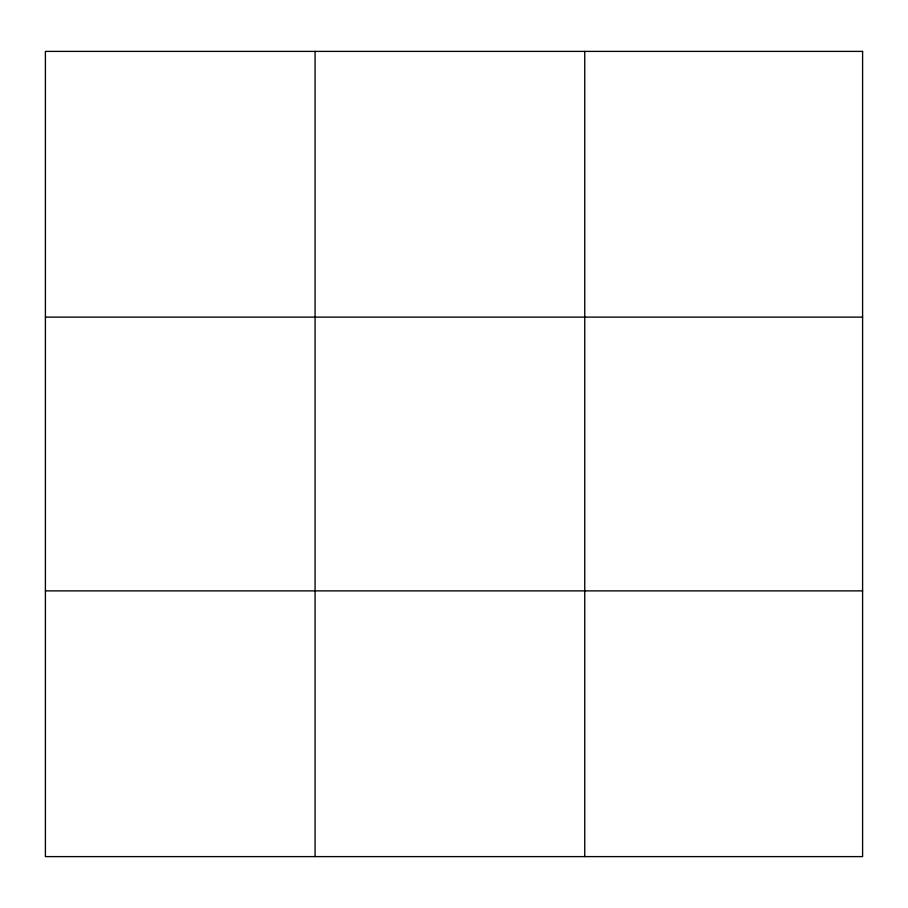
<?xml version="1.0" encoding="UTF-8"?>
<svg xmlns="http://www.w3.org/2000/svg" width="908" height="908" viewBox="0 0 908 908"><rect width="100%" height="100%" fill="white"/><g stroke="black" fill="none" stroke-linecap="round" stroke-linejoin="round"><path stroke-width="1.36" d="M315.076 856.607L315.076 51.393M584.752 856.607L584.752 51.393M45.4 317.119L862.6 317.119M45.4 590.881L862.6 590.881M862.6 51.393L862.6 856.607L45.4 856.607L45.4 51.393L862.6 51.393"/></g></svg>
